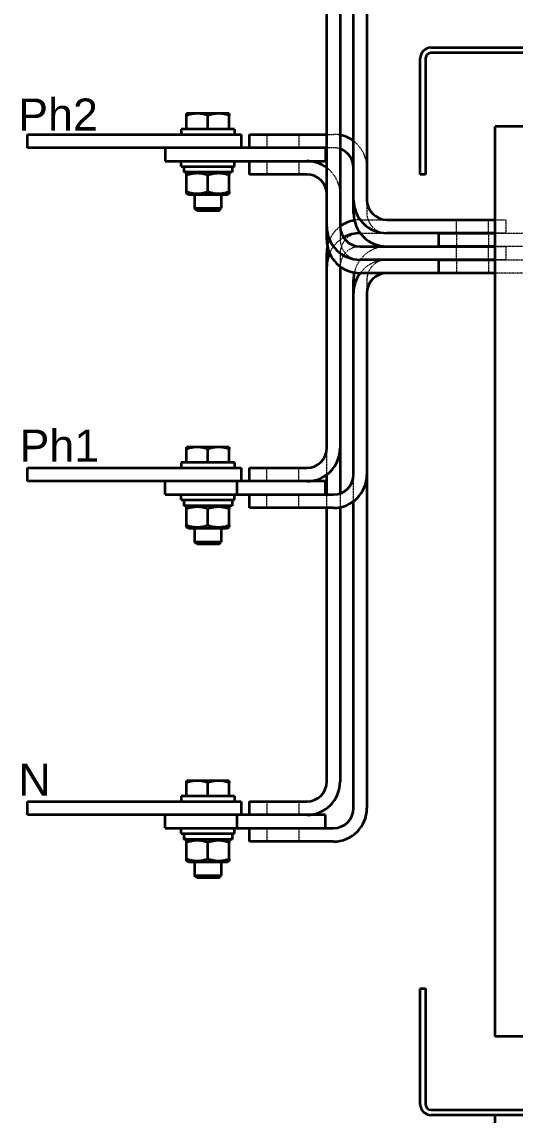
# Model space of a CAD drawing. Header units: millimetres. Extents: x -116965 to 323937, y 291661 to 566926.
# Drawn here: x -18539.9 to -18355.2, y 324983.4 to 325393.1 of the extents above; entities that cross this region are included whole.
import ezdxf

# ---------------------------------------------------------------- set-up
doc = ezdxf.new("R2010")
doc.units = ezdxf.units.MM
doc.linetypes.add('DASHED', pattern=[0.75, 0.5, -0.25])
for name, color, linetype, lineweight in [('Hidden Edges(Schneider)', 7, 'DASHED', 18), ('Symbols(Schneider)', 7, 'Continuous', 18), ('Visible Edges(Schneider)', 7, 'Continuous', 35)]:
    doc.layers.add(name, color=color, linetype=linetype, lineweight=lineweight)
doc.styles.add('schneder_2', font='micross.ttf')

msp = doc.modelspace()

# ---------------------------------------------------------------- linework, layer by layer
at = {"layer": 'Hidden Edges(Schneider)', "ltscale": 0.025733}
for p, q in [((-18448.229567, 325350.919202), (-18448.229567, 325345.919202)), ((-18436.229567, 325350.919202), (-18436.229567, 325345.919202)), ((-18448.229567, 325340.919202), (-18448.229567, 325335.919202)), ((-18436.229567, 325340.919202), (-18436.229567, 325335.919202)), ((-18410.729567, 325326.419202), (-18410.729567, 325321.419202)), ((-18420.729567, 325316.419202), (-18420.729567, 325311.419202)), ((-18377.229567, 325313.919202), (-18377.229567, 325318.919202)), ((-18365.229567, 325313.919202), (-18365.229567, 325318.919202)), ((-18358.729567, 325318.919202), (-18358.729567, 325313.919202)), ((-18377.229567, 325313.919202), (-18377.229567, 325308.919202)), ((-18365.229567, 325313.919202), (-18365.229567, 325308.919202)), ((-18377.229567, 325303.919202), (-18377.229567, 325308.919202)), ((-18365.229567, 325303.919202), (-18365.229567, 325308.919202)), ((-18358.729567, 325308.919202), (-18358.729567, 325303.919202)), ((-18420.729567, 325306.419202), (-18420.729567, 325301.419202)), ((-18377.229567, 325303.919202), (-18377.229567, 325298.919202)), ((-18365.229567, 325303.919202), (-18365.229567, 325298.919202)), ((-18410.729567, 325296.419202), (-18410.729567, 325291.419202)), ((-18448.229567, 325220.919202), (-18448.229567, 325225.919202)), ((-18436.229567, 325220.919202), (-18436.229567, 325225.919202)), ((-18448.229567, 325210.919202), (-18448.229567, 325215.919202)), ((-18436.229567, 325210.919202), (-18436.229567, 325215.919202)), ((-18425.729567, 325210.919202), (-18425.729567, 325215.919202)), ((-18448.229567, 325100.919202), (-18448.229567, 325095.919202)), ((-18436.229567, 325100.919202), (-18436.229567, 325095.919202)), ((-18448.229567, 325090.919202), (-18448.229567, 325085.919202)), ((-18436.229567, 325090.919202), (-18436.229567, 325085.919202))]:
    msp.add_line(p, q, dxfattribs=at)
at = {"layer": 'Hidden Edges(Schneider)', "ltscale": 0.012817}
for p, q in [((-18425.729567, 325350.919202), (-18423.229567, 325350.919202)), ((-18423.229567, 325345.919202), (-18425.729567, 325345.919202))]:
    msp.add_line(p, q, dxfattribs=at)
at = {"layer": 'Hidden Edges(Schneider)', "ltscale": 0.051567}
for p, q in [((-18413.229567, 325318.919202), (-18403.229567, 325318.919202)), ((-18413.229567, 325313.919202), (-18403.229567, 325313.919202)), ((-18425.729567, 325223.419202), (-18425.729567, 325233.419202)), ((-18415.729567, 325213.419202), (-18415.729567, 325223.419202))]:
    msp.add_line(p, q, dxfattribs=at)
at = {"layer": 'Hidden Edges(Schneider)', "ltscale": 0.020567}
for p, q in [((-18362.729567, 325318.919202), (-18358.729567, 325318.919202)), ((-18358.729567, 325313.919202), (-18362.729567, 325313.919202)), ((-18362.729567, 325308.919202), (-18358.729567, 325308.919202)), ((-18358.729567, 325303.919202), (-18362.729567, 325303.919202))]:
    msp.add_line(p, q, dxfattribs=at)
at = {"layer": 'Hidden Edges(Schneider)', "ltscale": 0.131234}
for p, q in [((-18362.729567, 325313.919202), (-18342.729567, 325313.919202)), ((-18342.729567, 325308.919202), (-18362.729567, 325308.919202)), ((-18362.729567, 325303.919202), (-18342.729567, 325303.919202)), ((-18342.729567, 325298.919202), (-18362.729567, 325298.919202))]:
    msp.add_line(p, q, dxfattribs=at)
at = {"layer": 'Hidden Edges(Schneider)', "ltscale": 0.026645}
msp.add_line((-18420.729567, 325216.348134), (-18420.729567, 325211.171753), dxfattribs=at)
at = {"layer": 'Hidden Edges(Schneider)', "ltscale": 0.012904}
msp.add_arc((-18423.229567, 325338.419202), 12.5, 78.46304097, 90, dxfattribs=at)
at = {"layer": 'Hidden Edges(Schneider)', "ltscale": 0.013069}
msp.add_arc((-18423.229567, 325338.419202), 7.5, 70.52877937, 90, dxfattribs=at)
at = {"layer": 'Hidden Edges(Schneider)', "ltscale": 0.059788}
for centre, start, end in [((-18423.229567, 325338.419202), 0, 53.13010235), ((-18433.229567, 325328.419202), 0, 53.13010235), ((-18403.229567, 325291.419202), 90, 143.13010236)]:
    msp.add_arc(centre, 12.5, start, end, dxfattribs=at)
at = {"layer": 'Hidden Edges(Schneider)', "ltscale": 0.060768}
for centre, start, end in [((-18403.229567, 325321.419202), 180, 270), ((-18413.229567, 325306.419202), 90, 180), ((-18413.229567, 325311.419202), 180, 270), ((-18413.229567, 325301.419202), 90, 180), ((-18403.229567, 325296.419202), 90, 180)]:
    msp.add_arc(centre, 7.5, start, end, dxfattribs=at)
at = {"layer": 'Hidden Edges(Schneider)', "ltscale": 0.046784}
msp.add_arc((-18413.229567, 325306.419202), 12.5, 126.86989765, 168.46304097, dxfattribs=at)
at = {"layer": 'Hidden Edges(Schneider)', "ltscale": 0.011356}
msp.add_arc((-18413.229567, 325306.419202), 12.5, 90, 100.16371108, dxfattribs=at)
at = {"layer": 'Hidden Edges(Schneider)', "ltscale": 0.041037}
msp.add_arc((-18413.229567, 325301.419202), 12.5, 119.92643487, 156.42182152, dxfattribs=at)
at = {"layer": 'Hidden Edges(Schneider)', "ltscale": 0.111007}
msp.add_arc((-18403.229567, 325296.419202), 12.5, 90, 167.54384614, dxfattribs=at)
at = {"layer": 'Visible Edges(Schneider)'}
for p, q in [((-18415.729567, 325326.419202), (-18415.729567, 325463.419202)), ((-18410.729567, 325463.419202), (-18410.729567, 325326.419202)), ((-18425.729567, 325316.419202), (-18425.729567, 325453.419202)), ((-18420.729567, 325453.419202), (-18420.729567, 325316.419202)), ((-18386.729567, 325383.419202), (-18344.729567, 325383.419202)), ((-18390.729567, 325335.919202), (-18390.729567, 325379.419202)), ((-18388.729567, 325379.419202), (-18388.729567, 325335.919202)), ((-18344.729567, 325381.419202), (-18386.729567, 325381.419202)), ((-18474.229567, 325358.719202), (-18478.229567, 325358.719202)), ((-18478.229567, 325358.00467), (-18478.229567, 325358.719201)), ((-18478.229567, 325352.919202), (-18478.229567, 325358.004671)), ((-18466.229567, 325358.719202), (-18474.229567, 325358.719202)), ((-18470.229567, 325352.919202), (-18470.229567, 325358.004671)), ((-18462.229567, 325358.719202), (-18466.229567, 325358.719202)), ((-18462.229567, 325358.719201), (-18462.229567, 325358.00467)), ((-18462.229567, 325352.919202), (-18462.229567, 325358.004671)), ((-18460.229567, 325352.919202), (-18480.229567, 325352.919202)), ((-18480.229567, 325352.919202), (-18480.229567, 325350.919202)), ((-18460.229567, 325352.919202), (-18460.229567, 325350.919202)), ((-18346.729567, 325353.919202), (-18362.729567, 325353.919202)), ((-18362.729567, 325012.919202), (-18362.729567, 325353.919202)), ((-18537.729567, 325345.919202), (-18537.729567, 325350.919202)), ((-18537.729567, 325350.919202), (-18457.729567, 325350.919202)), ((-18457.729567, 325350.919202), (-18457.729567, 325345.919202)), ((-18454.729567, 325345.919202), (-18454.729567, 325350.919202)), ((-18454.729567, 325350.919202), (-18425.729567, 325350.919202)), ((-18457.729567, 325345.919202), (-18537.729567, 325345.919202)), ((-18486.229567, 325345.919202), (-18486.229567, 325340.919202)), ((-18426.229567, 325345.919202), (-18457.729567, 325345.919202)), ((-18425.729567, 325345.919202), (-18454.729567, 325345.919202)), ((-18426.229567, 325345.919202), (-18426.229567, 325340.919202)), ((-18486.229567, 325340.919202), (-18426.229567, 325340.919202)), ((-18480.229567, 325338.919202), (-18480.229567, 325340.919202)), ((-18460.229567, 325338.919202), (-18460.229567, 325340.919202)), ((-18454.729567, 325335.919202), (-18454.729567, 325340.919202)), ((-18454.729567, 325340.919202), (-18433.229567, 325340.919202)), ((-18480.229567, 325338.919202), (-18460.229567, 325338.919202)), ((-18479.279567, 325338.157099), (-18479.279567, 325336.719202)), ((-18479.24141, 325336.719202), (-18479.279567, 325336.719202)), ((-18479.116513, 325336.719202), (-18479.24141, 325336.719202)), ((-18461.179567, 325336.719202), (-18479.116513, 325336.719202)), ((-18477.529567, 325336.719202), (-18478.229567, 325336.315057)), ((-18462.929567, 325336.719202), (-18462.229567, 325336.315057)), ((-18461.179567, 325338.919202), (-18461.179567, 325336.719202)), ((-18478.229567, 325335.600524), (-18478.229567, 325336.315055)), ((-18478.229567, 325329.437878), (-18478.229567, 325335.600525)), ((-18470.229567, 325329.437878), (-18470.229567, 325335.600525)), ((-18462.229567, 325336.315055), (-18462.229567, 325335.600524)), ((-18462.229567, 325329.437878), (-18462.229567, 325335.600525)), ((-18433.229567, 325335.919202), (-18454.729567, 325335.919202)), ((-18388.729567, 325335.919202), (-18390.729567, 325335.919202)), ((-18478.229567, 325328.72335), (-18478.229567, 325329.437881)), ((-18477.529567, 325328.319202), (-18478.229567, 325328.723347)), ((-18462.929567, 325328.319202), (-18462.229567, 325328.723347)), ((-18462.229567, 325329.437881), (-18462.229567, 325328.72335)), ((-18477.529567, 325328.319202), (-18462.929567, 325328.319202)), ((-18475.229567, 325328.319202), (-18475.229567, 325323.239377)), ((-18465.229567, 325328.319202), (-18465.229567, 325323.239377)), ((-18415.729567, 325321.419202), (-18415.729567, 325326.419202)), ((-18475.229567, 325323.239377), (-18465.229567, 325323.239377)), ((-18474.309392, 325322.319102), (-18475.229567, 325323.239377)), ((-18466.149742, 325322.319102), (-18474.309392, 325322.319102)), ((-18466.149742, 325322.319102), (-18465.229567, 325323.239377)), ((-18425.729567, 325311.419202), (-18425.729567, 325316.419202)), ((-18403.229567, 325318.919202), (-18362.729567, 325318.919202)), ((-18362.729567, 325313.919202), (-18403.229567, 325313.919202)), ((-18383.729567, 325308.919202), (-18383.729567, 325313.919202)), ((-18383.729567, 325313.919202), (-18362.729567, 325313.919202)), ((-18413.229567, 325308.919202), (-18362.729567, 325308.919202)), ((-18362.729567, 325308.919202), (-18383.729567, 325308.919202)), ((-18425.729567, 325301.419202), (-18425.729567, 325306.419202)), ((-18362.729567, 325303.919202), (-18413.229567, 325303.919202)), ((-18383.729567, 325298.919202), (-18383.729567, 325303.919202)), ((-18383.729567, 325303.919202), (-18362.729567, 325303.919202)), ((-18425.729567, 325233.419202), (-18425.729567, 325301.419202)), ((-18420.729567, 325301.419202), (-18420.729567, 325233.419202)), ((-18415.729567, 325291.419202), (-18415.729567, 325296.419202)), ((-18383.729567, 325298.919202), (-18413.229567, 325298.919202)), ((-18362.729567, 325298.919202), (-18383.729567, 325298.919202)), ((-18415.729567, 325223.419202), (-18415.729567, 325291.419202)), ((-18410.729567, 325291.419202), (-18410.729567, 325223.419202)), ((-18474.229567, 325233.719202), (-18478.229567, 325233.719202)), ((-18478.229567, 325233.00467), (-18478.229567, 325233.719201)), ((-18478.229567, 325227.919202), (-18478.229567, 325233.004671)), ((-18466.229567, 325233.719202), (-18474.229567, 325233.719202)), ((-18470.229567, 325227.919202), (-18470.229567, 325233.004671)), ((-18462.229567, 325233.719202), (-18466.229567, 325233.719202)), ((-18462.229567, 325233.719201), (-18462.229567, 325233.00467)), ((-18462.229567, 325227.919202), (-18462.229567, 325233.004671)), ((-18420.729567, 325233.419202), (-18420.729567, 325216.348134)), ((-18537.729567, 325220.919202), (-18537.729567, 325225.919202)), ((-18537.729567, 325225.919202), (-18457.729567, 325225.919202)), ((-18460.229567, 325227.919202), (-18480.229567, 325227.919202)), ((-18480.229567, 325227.919202), (-18480.229567, 325225.919202)), ((-18460.229567, 325227.919202), (-18460.229567, 325225.919202)), ((-18457.729567, 325225.919202), (-18457.729567, 325220.919202)), ((-18454.729567, 325220.919202), (-18454.729567, 325225.919202)), ((-18454.729567, 325225.919202), (-18433.229567, 325225.919202)), ((-18425.729567, 325215.919202), (-18425.729567, 325223.419202)), ((-18410.729567, 325223.419202), (-18410.729567, 325098.419202)), ((-18457.729567, 325220.919202), (-18537.729567, 325220.919202)), ((-18486.229567, 325215.919202), (-18486.229567, 325220.919202)), ((-18459.229567, 325215.919202), (-18459.229567, 325220.919202)), ((-18426.229567, 325220.919202), (-18457.729567, 325220.919202)), ((-18426.229567, 325215.919202), (-18426.229567, 325220.919202)), ((-18486.229567, 325215.919202), (-18459.229567, 325215.919202)), ((-18480.229567, 325213.919202), (-18480.229567, 325215.919202)), ((-18480.229567, 325213.919202), (-18460.229567, 325213.919202)), ((-18461.179567, 325213.919202), (-18461.179567, 325211.719202)), ((-18460.229567, 325213.919202), (-18460.229567, 325215.919202)), ((-18459.229567, 325215.919202), (-18426.229567, 325215.919202)), ((-18454.729567, 325210.919202), (-18454.729567, 325215.919202)), ((-18426.229567, 325215.919202), (-18423.229567, 325215.919202)), ((-18479.279567, 325213.157099), (-18479.279567, 325211.719202)), ((-18479.24141, 325211.719202), (-18479.279567, 325211.719202)), ((-18479.116513, 325211.719202), (-18479.24141, 325211.719202)), ((-18461.179567, 325211.719202), (-18479.116513, 325211.719202)), ((-18477.529567, 325211.719202), (-18478.229567, 325211.315057)), ((-18478.229567, 325210.600524), (-18478.229567, 325211.315055)), ((-18478.229567, 325204.437878), (-18478.229567, 325210.600525)), ((-18470.229567, 325204.437878), (-18470.229567, 325210.600525)), ((-18462.929567, 325211.719202), (-18462.229567, 325211.315057)), ((-18462.229567, 325211.315055), (-18462.229567, 325210.600524)), ((-18462.229567, 325204.437878), (-18462.229567, 325210.600525)), ((-18423.229567, 325210.919202), (-18454.729567, 325210.919202)), ((-18425.729567, 325108.419202), (-18425.729567, 325210.919202)), ((-18420.729567, 325211.171753), (-18420.729567, 325108.419202)), ((-18415.729567, 325098.419202), (-18415.729567, 325213.419202)), ((-18478.229567, 325203.72335), (-18478.229567, 325204.437881)), ((-18477.529567, 325203.319202), (-18478.229567, 325203.723347)), ((-18477.529567, 325203.319202), (-18462.929567, 325203.319202)), ((-18475.229567, 325203.319202), (-18475.229567, 325198.239377)), ((-18465.229567, 325203.319202), (-18465.229567, 325198.239377)), ((-18462.929567, 325203.319202), (-18462.229567, 325203.723347)), ((-18462.229567, 325204.437881), (-18462.229567, 325203.72335)), ((-18475.229567, 325198.239377), (-18465.229567, 325198.239377)), ((-18474.309392, 325197.319102), (-18475.229567, 325198.239377)), ((-18466.149742, 325197.319102), (-18474.309392, 325197.319102)), ((-18466.149742, 325197.319102), (-18465.229567, 325198.239377)), ((-18474.229567, 325108.719202), (-18478.229567, 325108.719202)), ((-18478.229567, 325108.00467), (-18478.229567, 325108.719201)), ((-18478.229567, 325102.919202), (-18478.229567, 325108.004671)), ((-18466.229567, 325108.719202), (-18474.229567, 325108.719202)), ((-18470.229567, 325102.919202), (-18470.229567, 325108.004671)), ((-18462.229567, 325108.719202), (-18466.229567, 325108.719202)), ((-18462.229567, 325108.719201), (-18462.229567, 325108.00467)), ((-18462.229567, 325102.919202), (-18462.229567, 325108.004671)), ((-18537.729567, 325095.919202), (-18537.729567, 325100.919202)), ((-18537.729567, 325100.919202), (-18457.729567, 325100.919202)), ((-18460.229567, 325102.919202), (-18480.229567, 325102.919202)), ((-18480.229567, 325102.919202), (-18480.229567, 325100.919202)), ((-18460.229567, 325102.919202), (-18460.229567, 325100.919202)), ((-18457.729567, 325100.919202), (-18457.729567, 325095.919202)), ((-18454.729567, 325095.919202), (-18454.729567, 325100.919202)), ((-18454.729567, 325100.919202), (-18433.229567, 325100.919202)), ((-18457.729567, 325095.919202), (-18537.729567, 325095.919202)), ((-18486.229567, 325090.919202), (-18486.229567, 325095.919202)), ((-18459.229567, 325090.919202), (-18459.229567, 325095.919202)), ((-18426.229567, 325095.919202), (-18457.729567, 325095.919202)), ((-18426.229567, 325090.919202), (-18426.229567, 325095.919202)), ((-18486.229567, 325090.919202), (-18459.229567, 325090.919202)), ((-18480.229567, 325088.919202), (-18480.229567, 325090.919202)), ((-18460.229567, 325088.919202), (-18460.229567, 325090.919202)), ((-18459.229567, 325090.919202), (-18426.229567, 325090.919202)), ((-18454.729567, 325085.919202), (-18454.729567, 325090.919202)), ((-18426.229567, 325090.919202), (-18423.229567, 325090.919202)), ((-18480.229567, 325088.919202), (-18460.229567, 325088.919202)), ((-18479.279567, 325088.157099), (-18479.279567, 325086.719202)), ((-18479.24141, 325086.719202), (-18479.279567, 325086.719202)), ((-18479.116513, 325086.719202), (-18479.24141, 325086.719202)), ((-18461.179567, 325086.719202), (-18479.116513, 325086.719202)), ((-18477.529567, 325086.719202), (-18478.229567, 325086.315057)), ((-18462.929567, 325086.719202), (-18462.229567, 325086.315057)), ((-18461.179567, 325088.919202), (-18461.179567, 325086.719202)), ((-18478.229567, 325085.600524), (-18478.229567, 325086.315055)), ((-18478.229567, 325079.437878), (-18478.229567, 325085.600525)), ((-18470.229567, 325079.437878), (-18470.229567, 325085.600525)), ((-18462.229567, 325086.315055), (-18462.229567, 325085.600524)), ((-18462.229567, 325079.437878), (-18462.229567, 325085.600525)), ((-18423.229567, 325085.919202), (-18454.729567, 325085.919202)), ((-18478.229567, 325078.72335), (-18478.229567, 325079.437881)), ((-18477.529567, 325078.319202), (-18478.229567, 325078.723347)), ((-18462.929567, 325078.319202), (-18462.229567, 325078.723347)), ((-18462.229567, 325079.437881), (-18462.229567, 325078.72335)), ((-18477.529567, 325078.319202), (-18462.929567, 325078.319202)), ((-18475.229567, 325078.319202), (-18475.229567, 325073.239377)), ((-18465.229567, 325078.319202), (-18465.229567, 325073.239377)), ((-18475.229567, 325073.239377), (-18465.229567, 325073.239377)), ((-18474.309392, 325072.319102), (-18475.229567, 325073.239377)), ((-18466.149742, 325072.319102), (-18474.309392, 325072.319102)), ((-18466.149742, 325072.319102), (-18465.229567, 325073.239377)), ((-18390.729567, 324987.419202), (-18390.729567, 325030.919202)), ((-18390.729567, 325030.919202), (-18388.729567, 325030.919202)), ((-18388.729567, 325030.919202), (-18388.729567, 324987.419202)), ((-18346.729567, 325012.919202), (-18362.729567, 325012.919202)), ((-18386.729567, 324985.419202), (-18344.729567, 324985.419202)), ((-18344.729567, 324983.419202), (-18386.729567, 324983.419202)), ((-18362.729567, 324976.419202), (-18362.729567, 324983.419202))]:
    msp.add_line(p, q, dxfattribs=at)
at = {"layer": 'Visible Edges(Schneider)', "flags": 128}
for points in [[(-18474.229567, 325358.719201), (-18474.389907, 325358.717961), (-18474.54987, 325358.71427), (-18474.709583, 325358.708128), (-18474.869175, 325358.699564), (-18475.02877, 325358.688569), (-18475.188493, 325358.675169), (-18475.348467, 325358.659358), (-18475.508817, 325358.641123), (-18475.669664, 325358.620476), (-18475.831132, 325358.597397), (-18475.993347, 325358.571877), (-18476.156433, 325358.543896), (-18476.320515, 325358.513436), (-18476.485722, 325358.480467), (-18476.652184, 325358.444972), (-18476.820031, 325358.406901), (-18476.9894, 325358.366236), (-18477.160426, 325358.32292), (-18477.333252, 325358.276915), (-18477.50802, 325358.228173), (-18477.68488, 325358.176646), (-18477.863985, 325358.122258), (-18478.045493, 325358.064961), (-18478.229567, 325358.00467)], [(-18470.229567, 325358.00467), (-18470.41364, 325358.064961), (-18470.595148, 325358.122258), (-18470.774253, 325358.176646), (-18470.951113, 325358.228173), (-18471.125882, 325358.276915), (-18471.298707, 325358.32292), (-18471.469734, 325358.366236), (-18471.639102, 325358.406901), (-18471.80695, 325358.444972), (-18471.973411, 325358.480467), (-18472.138618, 325358.513436), (-18472.302701, 325358.543896), (-18472.465786, 325358.571877), (-18472.628, 325358.597397), (-18472.789469, 325358.620476), (-18472.950317, 325358.641123), (-18473.110666, 325358.659358), (-18473.27064, 325358.675169), (-18473.430363, 325358.688569), (-18473.589959, 325358.699564), (-18473.74955, 325358.708128), (-18473.909264, 325358.71427), (-18474.069227, 325358.717961), (-18474.229567, 325358.719201)], [(-18466.229567, 325358.719201), (-18466.389907, 325358.717961), (-18466.549869, 325358.71427), (-18466.709583, 325358.708128), (-18466.869175, 325358.699564), (-18467.02877, 325358.688569), (-18467.188493, 325358.675169), (-18467.348467, 325358.659358), (-18467.508817, 325358.641123), (-18467.669664, 325358.620476), (-18467.831133, 325358.597397), (-18467.993347, 325358.571877), (-18468.156433, 325358.543896), (-18468.320515, 325358.513436), (-18468.485722, 325358.480467), (-18468.652184, 325358.444972), (-18468.820031, 325358.406901), (-18468.9894, 325358.366236), (-18469.160426, 325358.32292), (-18469.333252, 325358.276915), (-18469.50802, 325358.228173), (-18469.68488, 325358.176646), (-18469.863985, 325358.122258), (-18470.045493, 325358.064961), (-18470.229567, 325358.00467)], [(-18462.229567, 325358.00467), (-18462.413641, 325358.064961), (-18462.595148, 325358.122258), (-18462.774253, 325358.176646), (-18462.951113, 325358.228173), (-18463.125882, 325358.276915), (-18463.298707, 325358.32292), (-18463.469734, 325358.366236), (-18463.639102, 325358.406901), (-18463.80695, 325358.444972), (-18463.973411, 325358.480467), (-18464.138618, 325358.513436), (-18464.302701, 325358.543896), (-18464.465786, 325358.571877), (-18464.628001, 325358.597397), (-18464.789469, 325358.620476), (-18464.950317, 325358.641123), (-18465.110666, 325358.659358), (-18465.27064, 325358.675169), (-18465.430363, 325358.688569), (-18465.589958, 325358.699564), (-18465.74955, 325358.708128), (-18465.909264, 325358.71427), (-18466.069227, 325358.717961), (-18466.229567, 325358.719201)], [(-18470.229567, 325335.600524), (-18470.607647, 325335.721975), (-18470.973197, 325335.830312), (-18471.327766, 325335.92629), (-18471.672772, 325336.010576), (-18472.009522, 325336.083722), (-18472.33923, 325336.146217), (-18472.663035, 325336.198459), (-18472.98201, 325336.240774), (-18473.29718, 325336.273418), (-18473.609528, 325336.296602), (-18473.920011, 325336.310449), (-18474.229567, 325336.315055), (-18474.539122, 325336.310449), (-18474.849606, 325336.296602), (-18475.161954, 325336.273418), (-18475.477123, 325336.240774), (-18475.796099, 325336.198459), (-18476.119903, 325336.146217), (-18476.449612, 325336.083722), (-18476.786362, 325336.010576), (-18477.131367, 325335.92629), (-18477.485936, 325335.830312), (-18477.851486, 325335.721975), (-18478.229567, 325335.600524)], [(-18462.229567, 325335.600524), (-18462.607647, 325335.721975), (-18462.973197, 325335.830312), (-18463.327766, 325335.92629), (-18463.672771, 325336.010576), (-18464.009522, 325336.083722), (-18464.33923, 325336.146217), (-18464.663035, 325336.198459), (-18464.98201, 325336.240774), (-18465.297179, 325336.273418), (-18465.609528, 325336.296602), (-18465.920011, 325336.310449), (-18466.229567, 325336.315055), (-18466.539122, 325336.310449), (-18466.849605, 325336.296602), (-18467.161954, 325336.273418), (-18467.477123, 325336.240774), (-18467.796098, 325336.198459), (-18468.119903, 325336.146217), (-18468.449612, 325336.083722), (-18468.786362, 325336.010576), (-18469.131368, 325335.92629), (-18469.485936, 325335.830312), (-18469.851486, 325335.721975), (-18470.229567, 325335.600524)], [(-18478.229567, 325329.437881), (-18477.851486, 325329.316421), (-18477.485936, 325329.208093), (-18477.131367, 325329.112115), (-18476.786362, 325329.027829), (-18476.449612, 325328.954683), (-18476.119903, 325328.892188), (-18475.796099, 325328.839946), (-18475.477123, 325328.797632), (-18475.161954, 325328.764987), (-18474.849606, 325328.741803), (-18474.539122, 325328.727956), (-18474.229567, 325328.72335), (-18473.920011, 325328.727956), (-18473.609528, 325328.741803), (-18473.29718, 325328.764987), (-18472.98201, 325328.797632), (-18472.663035, 325328.839946), (-18472.33923, 325328.892188), (-18472.009522, 325328.954683), (-18471.672772, 325329.027829), (-18471.327766, 325329.112115), (-18470.973197, 325329.208093), (-18470.607647, 325329.316421), (-18470.229567, 325329.437881)], [(-18470.229567, 325329.437881), (-18469.851486, 325329.316421), (-18469.485936, 325329.208093), (-18469.131368, 325329.112115), (-18468.786362, 325329.027829), (-18468.449612, 325328.954683), (-18468.119903, 325328.892188), (-18467.796098, 325328.839946), (-18467.477123, 325328.797632), (-18467.161954, 325328.764987), (-18466.849605, 325328.741803), (-18466.539122, 325328.727956), (-18466.229567, 325328.72335), (-18465.920011, 325328.727956), (-18465.609528, 325328.741803), (-18465.297179, 325328.764987), (-18464.98201, 325328.797632), (-18464.663035, 325328.839946), (-18464.33923, 325328.892188), (-18464.009522, 325328.954683), (-18463.672771, 325329.027829), (-18463.327766, 325329.112115), (-18462.973197, 325329.208093), (-18462.607647, 325329.316421), (-18462.229567, 325329.437881)], [(-18474.229567, 325233.719201), (-18474.389907, 325233.717961), (-18474.54987, 325233.71427), (-18474.709583, 325233.708128), (-18474.869175, 325233.699564), (-18475.02877, 325233.688569), (-18475.188493, 325233.675169), (-18475.348467, 325233.659358), (-18475.508817, 325233.641123), (-18475.669664, 325233.620476), (-18475.831132, 325233.597397), (-18475.993347, 325233.571877), (-18476.156433, 325233.543896), (-18476.320515, 325233.513436), (-18476.485722, 325233.480467), (-18476.652184, 325233.444972), (-18476.820031, 325233.406901), (-18476.9894, 325233.366236), (-18477.160426, 325233.32292), (-18477.333252, 325233.276915), (-18477.50802, 325233.228173), (-18477.68488, 325233.176646), (-18477.863985, 325233.122258), (-18478.045493, 325233.064961), (-18478.229567, 325233.00467)], [(-18470.229567, 325233.00467), (-18470.41364, 325233.064961), (-18470.595148, 325233.122258), (-18470.774253, 325233.176646), (-18470.951113, 325233.228173), (-18471.125882, 325233.276915), (-18471.298707, 325233.32292), (-18471.469734, 325233.366236), (-18471.639102, 325233.406901), (-18471.80695, 325233.444972), (-18471.973411, 325233.480467), (-18472.138618, 325233.513436), (-18472.302701, 325233.543896), (-18472.465786, 325233.571877), (-18472.628, 325233.597397), (-18472.789469, 325233.620476), (-18472.950317, 325233.641123), (-18473.110666, 325233.659358), (-18473.27064, 325233.675169), (-18473.430363, 325233.688569), (-18473.589959, 325233.699564), (-18473.74955, 325233.708128), (-18473.909264, 325233.71427), (-18474.069227, 325233.717961), (-18474.229567, 325233.719201)], [(-18466.229567, 325233.719201), (-18466.389907, 325233.717961), (-18466.549869, 325233.71427), (-18466.709583, 325233.708128), (-18466.869175, 325233.699564), (-18467.02877, 325233.688569), (-18467.188493, 325233.675169), (-18467.348467, 325233.659358), (-18467.508817, 325233.641123), (-18467.669664, 325233.620476), (-18467.831133, 325233.597397), (-18467.993347, 325233.571877), (-18468.156433, 325233.543896), (-18468.320515, 325233.513436), (-18468.485722, 325233.480467), (-18468.652184, 325233.444972), (-18468.820031, 325233.406901), (-18468.9894, 325233.366236), (-18469.160426, 325233.32292), (-18469.333252, 325233.276915), (-18469.50802, 325233.228173), (-18469.68488, 325233.176646), (-18469.863985, 325233.122258), (-18470.045493, 325233.064961), (-18470.229567, 325233.00467)], [(-18462.229567, 325233.00467), (-18462.413641, 325233.064961), (-18462.595148, 325233.122258), (-18462.774253, 325233.176646), (-18462.951113, 325233.228173), (-18463.125882, 325233.276915), (-18463.298707, 325233.32292), (-18463.469734, 325233.366236), (-18463.639102, 325233.406901), (-18463.80695, 325233.444972), (-18463.973411, 325233.480467), (-18464.138618, 325233.513436), (-18464.302701, 325233.543896), (-18464.465786, 325233.571877), (-18464.628001, 325233.597397), (-18464.789469, 325233.620476), (-18464.950317, 325233.641123), (-18465.110666, 325233.659358), (-18465.27064, 325233.675169), (-18465.430363, 325233.688569), (-18465.589958, 325233.699564), (-18465.74955, 325233.708128), (-18465.909264, 325233.71427), (-18466.069227, 325233.717961), (-18466.229567, 325233.719201)], [(-18470.229567, 325210.600524), (-18470.607647, 325210.721975), (-18470.973197, 325210.830312), (-18471.327766, 325210.92629), (-18471.672772, 325211.010576), (-18472.009522, 325211.083722), (-18472.33923, 325211.146217), (-18472.663035, 325211.198459), (-18472.98201, 325211.240774), (-18473.29718, 325211.273418), (-18473.609528, 325211.296602), (-18473.920011, 325211.310449), (-18474.229567, 325211.315055), (-18474.539122, 325211.310449), (-18474.849606, 325211.296602), (-18475.161954, 325211.273418), (-18475.477123, 325211.240774), (-18475.796099, 325211.198459), (-18476.119903, 325211.146217), (-18476.449612, 325211.083722), (-18476.786362, 325211.010576), (-18477.131367, 325210.92629), (-18477.485936, 325210.830312), (-18477.851486, 325210.721975), (-18478.229567, 325210.600524)], [(-18462.229567, 325210.600524), (-18462.607647, 325210.721975), (-18462.973197, 325210.830312), (-18463.327766, 325210.92629), (-18463.672771, 325211.010576), (-18464.009522, 325211.083722), (-18464.33923, 325211.146217), (-18464.663035, 325211.198459), (-18464.98201, 325211.240774), (-18465.297179, 325211.273418), (-18465.609528, 325211.296602), (-18465.920011, 325211.310449), (-18466.229567, 325211.315055), (-18466.539122, 325211.310449), (-18466.849605, 325211.296602), (-18467.161954, 325211.273418), (-18467.477123, 325211.240774), (-18467.796098, 325211.198459), (-18468.119903, 325211.146217), (-18468.449612, 325211.083722), (-18468.786362, 325211.010576), (-18469.131368, 325210.92629), (-18469.485936, 325210.830312), (-18469.851486, 325210.721975), (-18470.229567, 325210.600524)], [(-18478.229567, 325204.437881), (-18477.851486, 325204.316421), (-18477.485936, 325204.208093), (-18477.131367, 325204.112115), (-18476.786362, 325204.027829), (-18476.449612, 325203.954683), (-18476.119903, 325203.892188), (-18475.796099, 325203.839946), (-18475.477123, 325203.797632), (-18475.161954, 325203.764987), (-18474.849606, 325203.741803), (-18474.539122, 325203.727956), (-18474.229567, 325203.72335), (-18473.920011, 325203.727956), (-18473.609528, 325203.741803), (-18473.29718, 325203.764987), (-18472.98201, 325203.797632), (-18472.663035, 325203.839946), (-18472.33923, 325203.892188), (-18472.009522, 325203.954683), (-18471.672772, 325204.027829), (-18471.327766, 325204.112115), (-18470.973197, 325204.208093), (-18470.607647, 325204.316421), (-18470.229567, 325204.437881)], [(-18470.229567, 325204.437881), (-18469.851486, 325204.316421), (-18469.485936, 325204.208093), (-18469.131368, 325204.112115), (-18468.786362, 325204.027829), (-18468.449612, 325203.954683), (-18468.119903, 325203.892188), (-18467.796098, 325203.839946), (-18467.477123, 325203.797632), (-18467.161954, 325203.764987), (-18466.849605, 325203.741803), (-18466.539122, 325203.727956), (-18466.229567, 325203.72335), (-18465.920011, 325203.727956), (-18465.609528, 325203.741803), (-18465.297179, 325203.764987), (-18464.98201, 325203.797632), (-18464.663035, 325203.839946), (-18464.33923, 325203.892188), (-18464.009522, 325203.954683), (-18463.672771, 325204.027829), (-18463.327766, 325204.112115), (-18462.973197, 325204.208093), (-18462.607647, 325204.316421), (-18462.229567, 325204.437881)], [(-18474.229567, 325108.719201), (-18474.389907, 325108.717961), (-18474.54987, 325108.71427), (-18474.709583, 325108.708128), (-18474.869175, 325108.699564), (-18475.02877, 325108.688569), (-18475.188493, 325108.675169), (-18475.348467, 325108.659358), (-18475.508817, 325108.641123), (-18475.669664, 325108.620476), (-18475.831132, 325108.597397), (-18475.993347, 325108.571877), (-18476.156433, 325108.543896), (-18476.320515, 325108.513436), (-18476.485722, 325108.480467), (-18476.652184, 325108.444972), (-18476.820031, 325108.406901), (-18476.9894, 325108.366236), (-18477.160426, 325108.32292), (-18477.333252, 325108.276915), (-18477.50802, 325108.228173), (-18477.68488, 325108.176646), (-18477.863985, 325108.122258), (-18478.045493, 325108.064961), (-18478.229567, 325108.00467)], [(-18470.229567, 325108.00467), (-18470.41364, 325108.064961), (-18470.595148, 325108.122258), (-18470.774253, 325108.176646), (-18470.951113, 325108.228173), (-18471.125882, 325108.276915), (-18471.298707, 325108.32292), (-18471.469734, 325108.366236), (-18471.639102, 325108.406901), (-18471.80695, 325108.444972), (-18471.973411, 325108.480467), (-18472.138618, 325108.513436), (-18472.302701, 325108.543896), (-18472.465786, 325108.571877), (-18472.628, 325108.597397), (-18472.789469, 325108.620476), (-18472.950317, 325108.641123), (-18473.110666, 325108.659358), (-18473.27064, 325108.675169), (-18473.430363, 325108.688569), (-18473.589959, 325108.699564), (-18473.74955, 325108.708128), (-18473.909264, 325108.71427), (-18474.069227, 325108.717961), (-18474.229567, 325108.719201)], [(-18466.229567, 325108.719201), (-18466.389907, 325108.717961), (-18466.549869, 325108.71427), (-18466.709583, 325108.708128), (-18466.869175, 325108.699564), (-18467.02877, 325108.688569), (-18467.188493, 325108.675169), (-18467.348467, 325108.659358), (-18467.508817, 325108.641123), (-18467.669664, 325108.620476), (-18467.831133, 325108.597397), (-18467.993347, 325108.571877), (-18468.156433, 325108.543896), (-18468.320515, 325108.513436), (-18468.485722, 325108.480467), (-18468.652184, 325108.444972), (-18468.820031, 325108.406901), (-18468.9894, 325108.366236), (-18469.160426, 325108.32292), (-18469.333252, 325108.276915), (-18469.50802, 325108.228173), (-18469.68488, 325108.176646), (-18469.863985, 325108.122258), (-18470.045493, 325108.064961), (-18470.229567, 325108.00467)], [(-18462.229567, 325108.00467), (-18462.413641, 325108.064961), (-18462.595148, 325108.122258), (-18462.774253, 325108.176646), (-18462.951113, 325108.228173), (-18463.125882, 325108.276915), (-18463.298707, 325108.32292), (-18463.469734, 325108.366236), (-18463.639102, 325108.406901), (-18463.80695, 325108.444972), (-18463.973411, 325108.480467), (-18464.138618, 325108.513436), (-18464.302701, 325108.543896), (-18464.465786, 325108.571877), (-18464.628001, 325108.597397), (-18464.789469, 325108.620476), (-18464.950317, 325108.641123), (-18465.110666, 325108.659358), (-18465.27064, 325108.675169), (-18465.430363, 325108.688569), (-18465.589958, 325108.699564), (-18465.74955, 325108.708128), (-18465.909264, 325108.71427), (-18466.069227, 325108.717961), (-18466.229567, 325108.719201)], [(-18470.229567, 325085.600524), (-18470.607647, 325085.721975), (-18470.973197, 325085.830312), (-18471.327766, 325085.92629), (-18471.672772, 325086.010576), (-18472.009522, 325086.083722), (-18472.33923, 325086.146217), (-18472.663035, 325086.198459), (-18472.98201, 325086.240774), (-18473.29718, 325086.273418), (-18473.609528, 325086.296602), (-18473.920011, 325086.310449), (-18474.229567, 325086.315055), (-18474.539122, 325086.310449), (-18474.849606, 325086.296602), (-18475.161954, 325086.273418), (-18475.477123, 325086.240774), (-18475.796099, 325086.198459), (-18476.119903, 325086.146217), (-18476.449612, 325086.083722), (-18476.786362, 325086.010576), (-18477.131367, 325085.92629), (-18477.485936, 325085.830312), (-18477.851486, 325085.721975), (-18478.229567, 325085.600524)], [(-18462.229567, 325085.600524), (-18462.607647, 325085.721975), (-18462.973197, 325085.830312), (-18463.327766, 325085.92629), (-18463.672771, 325086.010576), (-18464.009522, 325086.083722), (-18464.33923, 325086.146217), (-18464.663035, 325086.198459), (-18464.98201, 325086.240774), (-18465.297179, 325086.273418), (-18465.609528, 325086.296602), (-18465.920011, 325086.310449), (-18466.229567, 325086.315055), (-18466.539122, 325086.310449), (-18466.849605, 325086.296602), (-18467.161954, 325086.273418), (-18467.477123, 325086.240774), (-18467.796098, 325086.198459), (-18468.119903, 325086.146217), (-18468.449612, 325086.083722), (-18468.786362, 325086.010576), (-18469.131368, 325085.92629), (-18469.485936, 325085.830312), (-18469.851486, 325085.721975), (-18470.229567, 325085.600524)], [(-18478.229567, 325079.437881), (-18477.851486, 325079.316421), (-18477.485936, 325079.208093), (-18477.131367, 325079.112115), (-18476.786362, 325079.027829), (-18476.449612, 325078.954683), (-18476.119903, 325078.892188), (-18475.796099, 325078.839946), (-18475.477123, 325078.797632), (-18475.161954, 325078.764987), (-18474.849606, 325078.741803), (-18474.539122, 325078.727956), (-18474.229567, 325078.72335), (-18473.920011, 325078.727956), (-18473.609528, 325078.741803), (-18473.29718, 325078.764987), (-18472.98201, 325078.797632), (-18472.663035, 325078.839946), (-18472.33923, 325078.892188), (-18472.009522, 325078.954683), (-18471.672772, 325079.027829), (-18471.327766, 325079.112115), (-18470.973197, 325079.208093), (-18470.607647, 325079.316421), (-18470.229567, 325079.437881)], [(-18470.229567, 325079.437881), (-18469.851486, 325079.316421), (-18469.485936, 325079.208093), (-18469.131368, 325079.112115), (-18468.786362, 325079.027829), (-18468.449612, 325078.954683), (-18468.119903, 325078.892188), (-18467.796098, 325078.839946), (-18467.477123, 325078.797632), (-18467.161954, 325078.764987), (-18466.849605, 325078.741803), (-18466.539122, 325078.727956), (-18466.229567, 325078.72335), (-18465.920011, 325078.727956), (-18465.609528, 325078.741803), (-18465.297179, 325078.764987), (-18464.98201, 325078.797632), (-18464.663035, 325078.839946), (-18464.33923, 325078.892188), (-18464.009522, 325078.954683), (-18463.672771, 325079.027829), (-18463.327766, 325079.112115), (-18462.973197, 325079.208093), (-18462.607647, 325079.316421), (-18462.229567, 325079.437881)]]:
    msp.add_lwpolyline(points, dxfattribs=at)
at = {"layer": 'Visible Edges(Schneider)'}
for centre, radius, start, end in [((-18386.729567, 325379.419202), 4, 90, 180), ((-18386.729567, 325379.419202), 2, 90, 180), ((-18423.229567, 325338.419202), 12.5, 53.13010235, 78.46304097), ((-18423.229567, 325338.419202), 7.5, 0, 70.52877937), ((-18433.229567, 325328.419202), 12.5, 53.13010235, 90), ((-18433.229567, 325328.419202), 7.5, 0, 90), ((-18403.229567, 325326.419202), 12.5, 180, 270), ((-18403.229567, 325326.419202), 7.5, 180, 270), ((-18403.229567, 325321.419202), 12.5, 180, 270), ((-18413.229567, 325316.419202), 12.5, 180, 270), ((-18413.229567, 325306.419202), 12.5, 100.16371108, 126.86989765), ((-18413.229567, 325316.419202), 7.5, 180, 270), ((-18413.229567, 325301.419202), 12.5, 90, 119.92643487), ((-18413.229567, 325311.419202), 12.5, 180, 270), ((-18413.229567, 325306.419202), 12.5, 168.46304097, 180), ((-18413.229567, 325301.419202), 12.5, 156.42182152, 180), ((-18403.229567, 325296.419202), 12.5, 167.54384614, 180), ((-18403.229567, 325291.419202), 12.5, 143.13010236, 180), ((-18403.229567, 325291.419202), 7.5, 90, 180), ((-18433.229567, 325233.419202), 7.5, 270, 0), ((-18433.229567, 325233.419202), 12.5, 270, 0), ((-18423.229567, 325223.419202), 7.5, 270, 0), ((-18423.229567, 325223.419202), 12.5, 270, 0), ((-18433.229567, 325108.419202), 12.5, 270, 0), ((-18433.229567, 325108.419202), 7.5, 270, 0), ((-18423.229567, 325098.419202), 12.5, 270, 0), ((-18423.229567, 325098.419202), 7.5, 270, 0), ((-18386.729567, 324987.419202), 4, 180, 270), ((-18386.729567, 324987.419202), 2, 180, 270)]:
    msp.add_arc(centre, radius, start, end, dxfattribs=at)
for centre, start_param, end_param in [((-18470.229567, 325338.157099), 1.5221583678, 1.6626570221), ((-18470.229567, 325339.681304), 1.6194342858, 1.7609085793), ((-18470.229567, 325213.157099), 1.5221583678, 1.6626570221), ((-18470.229567, 325214.681304), 1.6194342858, 1.7609085793), ((-18470.229567, 325088.157099), 1.5221583678, 1.6626570221), ((-18470.229567, 325089.681304), 1.6194342858, 1.7609085793)]:
    msp.add_ellipse(centre, major_axis=(0, 15.67506), ratio=0.5773502692, start_param=start_param, end_param=end_param, dxfattribs=at)

# ---------------------------------------------------------------- texts
at = {"layer": 'Symbols(Schneider)', "color": 7, "char_height": 12.00000048, "width": 29.82857466, "attachment_point": 1, "style": 'schneder_2'}
for s, insert in [('{\\fMicrosoft Sans Serif|b0|i0;\\H12.0000;Ph2}', (-18541.259351, 325364.336682)), ('{\\fMicrosoft Sans Serif|b0|i0;\\H12.0000;Ph1}', (-18540.777096, 325240.279734))]:
    msp.add_mtext(s, dxfattribs=dict(at, insert=insert))
at = {"layer": 'Symbols(Schneider)', "color": 7, "insert": (-18541.230531, 325115.161817), "char_height": 12.00000048, "attachment_point": 1, "style": 'schneder_2'}
msp.add_mtext('{\\fMicrosoft Sans Serif|b0|i0;\\H12.0000;N}', dxfattribs=at)

doc.saveas('drawing.dxf')
